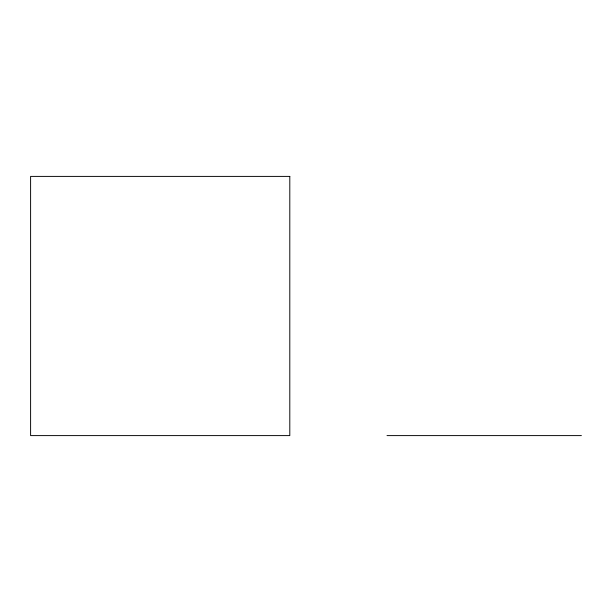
<?xml version="1.0" encoding="UTF-8"?>
<svg xmlns="http://www.w3.org/2000/svg" width="612" height="612" viewBox="0 0 612 612"><rect width="100%" height="100%" fill="white"/><g stroke="black" fill="none" stroke-linecap="round" stroke-linejoin="round"><path stroke-width="0.92" d="M386.998 435.599L581.4 435.599M289.797 176.401L30.6 176.401L30.6 435.599L289.797 435.599L289.797 176.401"/></g></svg>
